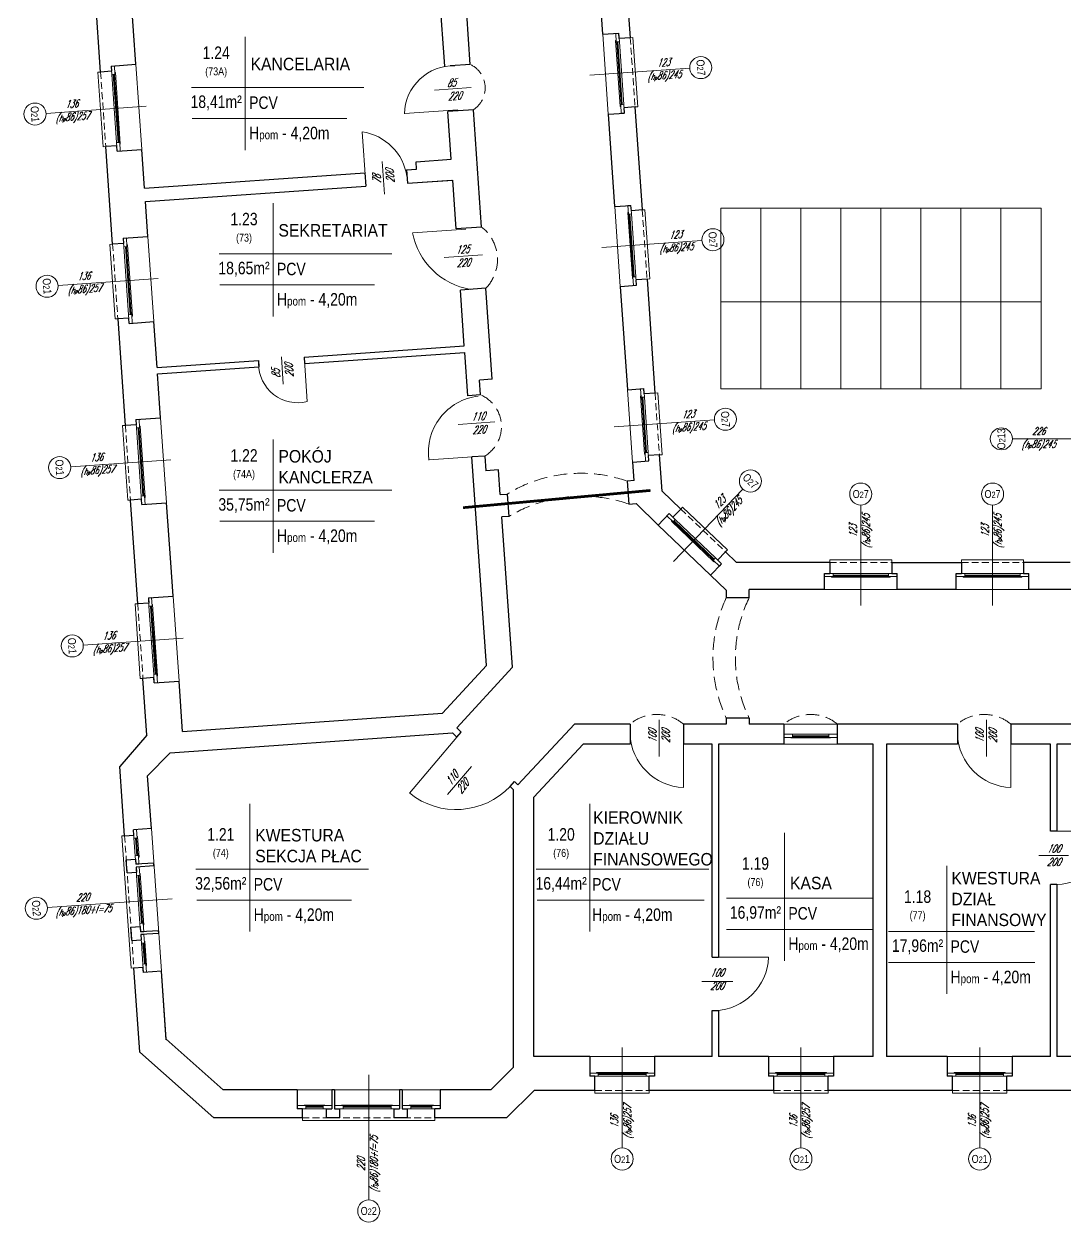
# Model space of a CAD drawing. Header units: millimetres. Extents: x -18485 to 40303, y -22087 to 35064.
# Drawn here: x 1771 to 3722, y 15037 to 17283 of the extents above; entities that cross this region are included whole.
import ezdxf

# ---------------------------------------------------------------- set-up
doc = ezdxf.new("R2010")
doc.units = ezdxf.units.MM
doc.linetypes.add('ACAD_ISO12W100', pattern=[21, 12, -3, 0, -3, 0, -3])
doc.linetypes.add('DASHED', pattern=[19.05, 12.7, -6.35])
for name, color, linetype, lineweight in [('01 parter - ściany', 2, 'Continuous', 25), ('03-01_okna', 5, 'Continuous', 15), ('03_drzwi', 1, 'Continuous', 0), ('04-1_widok', 251, 'Continuous', 5), ('04-2_nad', 251, 'DASHED', 5), ('05-03_opis', 10, 'Continuous', 5)]:
    doc.layers.add(name, color=color, linetype=linetype, lineweight=lineweight)
doc.styles.add('ariel', font='arial.ttf', dxfattribs={"width": 0.8})
doc.styles.add('ariel_wym', font='simplex.shx', dxfattribs={"width": 0.65, "oblique": 25})

msp = doc.modelspace()

# ---------------------------------------------------------------- linework, layer by layer
at = {"layer": '01 parter - ściany'}
for p, q in [((2907.5, 17256.8), (2894, 17449.8)), ((2559.3, 17203.3), (2545, 17407.8)), ((1914.5, 17192.3), (1901.7, 17375.4)), ((1980.6, 17207), (1969.2, 17370.1)), ((2855.8, 17263.2), (2851.4, 17327.5)), ((2607.2, 17206.6), (2600.6, 17301.4)), ((2855.8, 17263.2), (2885.8, 17265.2)), ((2886.5, 17255.3), (2885.8, 17265.2)), ((2907.4, 17256.7), (2886.5, 17255.3)), ((1934.3, 17203.7), (1980.6, 17207)), ((1934.3, 17203.7), (1935, 17193.8)), ((2607.9, 17206.7), (2569.3, 17204)), ((1935, 17193.8), (1914.5, 17192.3)), ((2613.2, 17121.8), (2565.3, 17118.5)), ((2571.5, 17028.9), (2565.3, 17118.5)), ((2628.5, 16901.9), (2613.2, 17121.8)), ((2866.3, 17113.6), (2896.3, 17115.6)), ((2866.3, 17113.6), (2896.3, 17115.6)), ((2878.4, 16940.4), (2866.3, 17113.6)), ((2916.5, 17127.1), (2895.6, 17125.6)), ((2896.3, 17115.7), (2895.6, 17125.6)), ((2930, 16934), (2916.5, 17127.1)), ((1944.8, 17054.1), (1924.3, 17052.7)), ((1937.1, 16869.6), (1924.3, 17052.7)), ((1945.4, 17044.1), (1944.8, 17054.1)), ((1945.4, 17044.1), (1991.8, 17047.4)), ((1996.9, 16974.6), (1991.8, 17047.4)), ((2505.7, 17024.3), (2571.5, 17028.9)), ((2506.7, 17010.3), (2505.7, 17024.3)), ((1996.9, 16974.6), (2409.9, 17003.5)), ((1996.9, 16974.6), (2409.9, 17003.5)), ((2409.9, 17003.5), (2411.7, 16978.6)), ((2487.7, 17009), (2506.7, 17010.3)), ((2487.7, 17009), (2489.5, 16984)), ((1998.6, 16949.7), (2411.7, 16978.6)), ((1998.6, 16949.7), (2411.7, 16978.6)), ((2489.5, 16984), (2572.7, 16989.8)), ((2508.4, 16985.4), (2574.3, 16990)), ((2580.6, 16898.6), (2574.3, 16990)), ((2003.2, 16884.3), (1998.6, 16949.7)), ((2878.4, 16940.4), (2908.4, 16942.5)), ((2909.1, 16932.6), (2908.4, 16942.5)), ((2930, 16934), (2909.1, 16932.6)), ((2628.5, 16901.9), (2580.6, 16898.6)), ((1957.6, 16871), (1937.1, 16869.6)), ((1956.9, 16881), (2003.2, 16884.3)), ((1956.9, 16881), (1957.6, 16871)), ((2939.1, 16804.4), (2918.1, 16802.9)), ((2918.8, 16793), (2918.2, 16802.9)), ((2954, 16590.7), (2939.1, 16804.4)), ((2636.6, 16787.2), (2588.7, 16783.9)), ((2596, 16679.1), (2588.7, 16783.9)), ((2648.5, 16616.9), (2636.6, 16787.2)), ((2888.9, 16790.8), (2918.8, 16792.9)), ((2888.9, 16790.8), (2918.8, 16792.9)), ((2902.5, 16597.1), (2888.9, 16790.8)), ((1967.3, 16731.4), (1946.9, 16730)), ((1960.9, 16529.9), (1947.6, 16730)), ((1968, 16721.4), (1967.3, 16731.4)), ((1968, 16721.4), (2014.4, 16724.7)), ((2020.4, 16638.9), (2014.4, 16724.7)), ((2296.1, 16658.1), (2596, 16679.1)), ((2296.9, 16646.2), (2596.8, 16667.1)), ((2602.5, 16585.8), (2596.8, 16667.1)), ((2020.4, 16638.9), (2210.3, 16652.1)), ((2021.2, 16626.9), (2211.1, 16640.2)), ((2210.3, 16652.1), (2211.1, 16640.2)), ((2296.1, 16658.1), (2296.9, 16646.2)), ((2027, 16544.6), (2021.2, 16626.9)), ((2648.5, 16616.9), (2624.5, 16615.2)), ((2626.5, 16587.4), (2624.5, 16615.2)), ((2902.5, 16597.1), (2932.5, 16599.2)), ((2933.1, 16589.3), (2932.5, 16599.2)), ((2626.5, 16587.4), (2602.5, 16585.8)), ((2954, 16590.7), (2933.1, 16589.3)), ((1981.3, 16531.4), (1960.9, 16529.9)), ((1980.6, 16541.4), (2027, 16544.6)), ((1980.6, 16541.4), (1981.3, 16531.4)), ((2634.4, 16472.7), (2610.5, 16471)), ((2637.9, 16080.4), (2610.5, 16471)), ((2634.4, 16472.7), (2636.3, 16445)), ((2911.9, 16461.5), (2941.9, 16463.6)), ((2911.9, 16461.5), (2941.9, 16463.6)), ((2914.4, 16426.7), (2912, 16461.1)), ((2962.1, 16475), (2941.2, 16473.5)), ((2941.9, 16463.6), (2941.2, 16473.5)), ((2966.9, 16407.2), (2962.1, 16475)), ((2660.3, 16446.6), (2636.3, 16445)), ((2663.6, 16400.6), (2660.3, 16446.6)), ((2914.4, 16426.7), (2901.4, 16425.8)), ((2901.4, 16425.8), (2904.4, 16382.8)), ((1991.1, 16391.7), (1970.6, 16390.3)), ((1991.8, 16381.7), (1991.1, 16391.7)), ((2663.6, 16400.6), (2676.6, 16401.5)), ((2676.6, 16401.5), (2679.5, 16359.6)), ((3001.8, 16373.5), (2966.9, 16407.2)), ((1984.2, 16195.8), (1970.6, 16390.3)), ((1991.8, 16381.7), (2038.1, 16385)), ((2045.9, 16273.2), (2038.1, 16385)), ((2904.4, 16382.8), (2918.4, 16383.8)), ((2959.5, 16343.5), (2918.4, 16383.8)), ((3001.8, 16373.5), (2987, 16358)), ((2679.5, 16359.6), (2666.5, 16358.7)), ((2686.2, 16076.9), (2666.5, 16358.7)), ((2959.5, 16343.5), (2979.9, 16364.8)), ((2987.1, 16357.9), (2979.9, 16364.8)), ((3085.6, 16293.3), (3070.8, 16277.8)), ((3106.4, 16273.5), (3085.6, 16293.3)), ((2050.3, 16210.4), (2045.9, 16273.2)), ((3057.7, 16249.4), (3078.1, 16270.7)), ((3078.1, 16270.8), (3070.9, 16277.7)), ((3281, 16273.4), (3106.4, 16273.5)), ((3281, 16273.4), (3281, 16252.8)), ((3397, 16273.5), (3397, 16252.9)), ((3397, 16273.5), (3528, 16273.4)), ((3528, 16273.4), (3528, 16252.8)), ((3731.7, 16273.5), (3644, 16273.5)), ((3644, 16273.5), (3644, 16252.9)), ((3087.1, 16221.4), (3057.7, 16249.4)), ((3271, 16252.8), (3281, 16252.8)), ((3271, 16222.4), (3271, 16252.8)), ((3397, 16252.9), (3407, 16252.9)), ((3407, 16222.5), (3407, 16252.9)), ((3518, 16222.4), (3518, 16252.8)), ((3518, 16252.8), (3528, 16252.8)), ((3644, 16252.9), (3654, 16252.9)), ((3654, 16222.5), (3654, 16252.9)), ((3087.1, 16221.4), (3087.1, 16207.4)), ((3130.1, 16207.4), (3130.1, 16222.5)), ((3271, 16222.4), (3130.1, 16222.5)), ((3518, 16222.4), (3407, 16222.5)), ((3782.7, 16222.5), (3654, 16222.5)), ((2004.7, 16197.2), (1984.2, 16195.8)), ((2004, 16207.2), (2050.3, 16210.4)), ((2004, 16207.2), (2004.7, 16197.2)), ((3087.1, 16207.4), (3130.1, 16207.4)), ((2555.5, 15990.6), (2637.9, 16080.4)), ((2581.8, 15963.1), (2686.2, 16076.9)), ((2014.4, 16057.5), (1994, 16056.1)), ((2001.4, 15949.9), (1994, 16056.1)), ((2015.1, 16047.6), (2014.4, 16057.5)), ((2015.1, 16047.6), (2061.5, 16050.8)), ((2068.1, 15956.5), (2061.5, 16050.8)), ((2068.1, 15956.5), (2555.5, 15990.6)), ((2696.2, 15856.6), (2802.3, 15970.5)), ((2906.7, 15970.5), (2802.3, 15970.5)), ((2906.7, 15970.5), (2906.7, 15932.5)), ((3087.1, 15970.5), (3006.7, 15970.5)), ((3006.7, 15970.5), (3006.7, 15932.5)), ((3130.1, 15981.4), (3087.1, 15981.4)), ((3087.1, 15981.4), (3087.1, 15970.5)), ((3130.1, 15981.4), (3130.1, 15970.5)), ((3195.1, 15970.5), (3130.1, 15970.5)), ((3195.1, 15970.5), (3195.1, 15932.5)), ((3520.1, 15970.5), (3295.1, 15970.5)), ((3295.1, 15970.5), (3295.1, 15932.5)), ((3520.1, 15970.5), (3520.1, 15932.5)), ((3933.5, 15970.5), (3620.1, 15970.5)), ((3620.1, 15970.5), (3620.1, 15932.5)), ((2001.4, 15949.9), (1950.4, 15891.2)), ((2044.9, 15916.8), (2573.7, 15954.3)), ((2573.7, 15954.3), (2582.4, 15946.1)), ((2581.8, 15963.1), (2590.5, 15955)), ((2582.4, 15946.1), (2590.5, 15955)), ((2726.3, 15833.2), (2818.8, 15932.5)), ((2906.7, 15932.5), (2818.8, 15932.5)), ((3060.3, 15932.5), (3006.7, 15932.5)), ((3060.3, 15533.4), (3060.3, 15932.5)), ((3195.1, 15932.5), (3072.3, 15932.5)), ((3072.3, 15932.5), (3072.3, 15533.4)), ((3362.3, 15932.5), (3295.1, 15932.5)), ((3362.3, 15347.5), (3362.3, 15932.5)), ((3520.1, 15932.5), (3387.3, 15932.5)), ((3387.3, 15932.5), (3387.3, 15347.5)), ((3694.3, 15932.5), (3620.1, 15932.5)), ((3694.3, 15769.5), (3694.3, 15932.5)), ((3933.5, 15932.5), (3706.3, 15932.5)), ((3706.3, 15932.5), (3706.3, 15769.5)), ((2002.7, 15873.6), (2044.9, 15916.8)), ((1959.5, 15761.2), (1950.4, 15891.2)), ((2009.7, 15774.7), (2002.7, 15873.6)), ((2681.8, 15853.6), (2689.9, 15862.5)), ((2681.8, 15853.6), (2688.3, 15847.5)), ((2689.9, 15862.5), (2696.2, 15856.6)), ((2688.3, 15327.5), (2688.3, 15847.5)), ((2726.3, 15347.5), (2726.3, 15833.2)), ((1959.5, 15761.2), (1976.7, 15762.4)), ((2009.7, 15774.7), (1976, 15772.4)), ((1976.7, 15762.4), (1976, 15772.4)), ((3706.3, 15769.5), (3694.3, 15769.5)), ((1962.6, 15716.3), (1979.8, 15717.5)), ((1979.8, 15717.5), (1980.5, 15707.6)), ((1964.4, 15691.4), (1962.6, 15716.3)), ((2014.2, 15709.9), (1980.5, 15707.6)), ((2014.5, 15704.9), (1980.9, 15702.5)), ((1980.9, 15702.5), (1981.6, 15692.6)), ((2014.5, 15704.9), (2014.2, 15709.9)), ((1964.4, 15691.4), (1981.6, 15692.6)), ((3694.3, 15347.5), (3694.3, 15669.5)), ((3706.3, 15669.5), (3694.3, 15669.5)), ((3706.3, 15669.5), (3706.3, 15347.5)), ((1971.5, 15589.6), (1988.7, 15590.8)), ((1973.2, 15564.7), (1971.5, 15589.6)), ((1988.7, 15590.8), (1989.4, 15580.9)), ((2023, 15583.2), (1989.4, 15580.9)), ((2023.4, 15578.2), (2023, 15583.2)), ((1973.2, 15564.7), (1990.4, 15565.9)), ((2023.4, 15578.2), (1989.7, 15575.8)), ((1989.7, 15575.8), (1990.4, 15565.9)), ((3060.3, 15533.4), (3072.3, 15533.4)), ((1976.8, 15513.6), (1994, 15514.8)), ((1987.8, 15355.5), (1976.8, 15513.6)), ((1987.8, 15355.5), (1976.8, 15513.6)), ((1994.7, 15504.8), (1994, 15514.8)), ((2028.4, 15507.1), (1994.7, 15504.8)), ((2037.3, 15379.9), (2028.4, 15507.1)), ((2037.4, 15378.5), (2028.4, 15507.1)), ((3060.3, 15347.5), (3060.3, 15433.4)), ((3060.3, 15433.4), (3072.3, 15433.4)), ((3072.3, 15433.8), (3072.3, 15347.5)), ((2037.3, 15379.9), (2144.3, 15284.7)), ((1987.8, 15355.5), (2126.7, 15232.2)), ((2831.1, 15347.5), (2726.3, 15347.5)), ((2831.1, 15347.5), (2831.1, 15310.5)), ((3060.3, 15347.5), (2952.8, 15347.5)), ((2952.8, 15347.5), (2952.8, 15310.6)), ((3166.1, 15347.5), (3072.3, 15347.5)), ((3166.1, 15347.5), (3166.1, 15310.5)), ((3362.3, 15347.5), (3287.8, 15347.5)), ((3287.8, 15347.5), (3287.8, 15310.6)), ((3501.1, 15347.5), (3387.3, 15347.5)), ((3501.1, 15347.5), (3501.1, 15310.5)), ((3694.3, 15347.5), (3622.8, 15347.5)), ((3622.8, 15347.5), (3622.8, 15310.6)), ((3836.1, 15347.5), (3706.3, 15347.5)), ((2688.3, 15327.5), (2645.6, 15284.7)), ((2841, 15310.5), (2831.1, 15310.5)), ((2841, 15283.5), (2841, 15310.5)), ((2942.8, 15283.5), (2942.8, 15310.5)), ((2952.7, 15310.5), (2942.8, 15310.5)), ((3176, 15310.5), (3166.1, 15310.5)), ((3176, 15283.5), (3176, 15310.5)), ((3277.8, 15283.5), (3277.8, 15310.5)), ((3287.7, 15310.5), (3277.8, 15310.5)), ((3511, 15310.5), (3501.1, 15310.5)), ((3511, 15283.5), (3511, 15310.5)), ((3612.8, 15283.5), (3612.8, 15310.5)), ((3622.7, 15310.5), (3612.8, 15310.5)), ((2282.9, 15284.7), (2144.3, 15284.7)), ((2282.9, 15284.8), (2282.9, 15249.4)), ((2352.9, 15284.8), (2347.8, 15284.8)), ((2347.8, 15284.8), (2347.8, 15249.5)), ((2352.9, 15284.8), (2352.9, 15249.4)), ((2479.9, 15284.8), (2474.8, 15284.8)), ((2474.8, 15284.8), (2474.8, 15249.5)), ((2479.9, 15284.8), (2479.9, 15249.5)), ((2645.6, 15284.7), (2551.1, 15284.7)), ((2551.1, 15284.7), (2551.1, 15255.8)), ((2551.1, 15284.7), (2551.1, 15249.5)), ((2726.7, 15283.5), (2675.4, 15232.2)), ((2841, 15283.5), (2726.7, 15283.5)), ((3176, 15283.5), (2942.8, 15283.5)), ((3511, 15283.5), (3277.8, 15283.5)), ((3846, 15283.5), (3612.8, 15283.5)), ((2292.8, 15249.4), (2282.9, 15249.4)), ((2292.8, 15232.2), (2292.8, 15249.4)), ((2337.9, 15249.5), (2347.8, 15249.5)), ((2337.9, 15232.2), (2337.9, 15249.4)), ((2352.9, 15249.4), (2362.9, 15249.4)), ((2362.9, 15232.2), (2362.9, 15249.5)), ((2464.9, 15232.2), (2464.9, 15249.5)), ((2464.9, 15249.5), (2474.8, 15249.5)), ((2479.9, 15249.4), (2489.9, 15249.4)), ((2489.9, 15232.2), (2489.9, 15249.5)), ((2541.1, 15232.2), (2541.1, 15249.4)), ((2551.1, 15249.4), (2541.1, 15249.4)), ((2292.8, 15232.2), (2126.7, 15232.2)), ((2362.9, 15232.2), (2337.9, 15232.2)), ((2489.9, 15232.2), (2464.9, 15232.2)), ((2675.4, 15232.2), (2541.1, 15232.2))]:
    msp.add_line(p, q, dxfattribs=at)
at = {"layer": '03-01_okna', "linetype": 'Continuous', "lineweight": 0}
for p, q in [((2880, 17247.8), (2884, 17248.1)), ((2882, 17247.9), (2890.1, 17132.3)), ((2882.5, 17248), (2890.6, 17132.3)), ((2883.9, 17249.1), (2892.2, 17131.4)), ((2895.2, 17131.6), (2886.9, 17249.3)), ((2907, 17256.8), (2911.9, 17257.1)), ((2911.9, 17257.1), (2921, 17127.4)), ((1914.5, 17192.4), (1909.5, 17192)), ((1909.5, 17192), (1919.3, 17052.3)), ((1944.4, 17060.1), (1935.4, 17187.8)), ((1938.4, 17188), (1947.3, 17060.3)), ((1942.5, 17187.3), (1938.5, 17187)), ((1940, 17187.1), (1948.8, 17061.4)), ((1940.5, 17187.1), (1949.3, 17061.4)), ((2888.1, 17132.1), (2892.1, 17132.4)), ((1951.3, 17061.6), (1947.3, 17061.3)), ((2929.5, 16934), (2934.5, 16934.4)), ((2934.5, 16934.4), (2943.6, 16804.7)), ((2902.6, 16925.1), (2906.6, 16925.4)), ((2904.6, 16925.2), (2912.7, 16809.6)), ((2905.1, 16925.3), (2913.2, 16809.6)), ((2906.5, 16926.4), (2914.7, 16808.7)), ((2917.7, 16808.9), (2909.5, 16926.6)), ((1937.1, 16869.7), (1932.1, 16869.3)), ((1932.1, 16869.3), (1941.9, 16729.6)), ((1966.9, 16737.4), (1958, 16865.1)), ((1961, 16865.3), (1969.9, 16737.6)), ((1965, 16864.6), (1961, 16864.3)), ((1962.5, 16864.4), (1971.3, 16738.7)), ((1963, 16864.4), (1971.8, 16738.7)), ((2910.7, 16809.4), (2914.7, 16809.7)), ((1973.8, 16738.9), (1969.8, 16738.6)), ((2926.7, 16581.8), (2930.6, 16582.1)), ((2928.6, 16581.9), (2935.7, 16480.2)), ((2929.1, 16582), (2936.2, 16480.2)), ((2930.6, 16583.1), (2937.8, 16479.3)), ((2940.8, 16479.5), (2933.6, 16583.3)), ((2953.6, 16590.7), (2958.6, 16591.1)), ((2958.6, 16591.1), (2966.6, 16475.3)), ((1960.9, 16530), (1955.9, 16529.7)), ((1955.9, 16529.7), (1965.6, 16389.9)), ((1984.7, 16525.6), (1993.7, 16397.9)), ((1990.7, 16397.7), (1981.7, 16525.4)), ((1988.8, 16524.9), (1984.8, 16524.6)), ((1986.3, 16524.7), (1995.1, 16399)), ((1986.8, 16524.7), (1995.6, 16399.1)), ((2933.7, 16480.1), (2937.7, 16480.3)), ((1997.6, 16399.2), (1993.6, 16398.9)), ((3001.8, 16373.5), (3005.2, 16377.1)), ((3005.2, 16377.1), (3089.2, 16296.8)), ((2987.3, 16348), (2990.1, 16350.9)), ((2988.7, 16349.4), (3062.4, 16278.9)), ((2989.1, 16349.8), (3062.7, 16279.3)), ((2989.4, 16351.6), (3064.5, 16279.6)), ((3066.6, 16281.8), (2991.4, 16353.7)), ((3061, 16277.4), (3063.8, 16280.3)), ((3281, 16278.4), (3397, 16278.4)), ((3281, 16273.4), (3281, 16278.4)), ((3397, 16273.4), (3397, 16278.4)), ((3528, 16278.4), (3644, 16278.4)), ((3528, 16273.4), (3528, 16278.4)), ((3644, 16273.4), (3644, 16278.4)), ((3391, 16252.9), (3287, 16252.8)), ((3287, 16249.8), (3391, 16249.9)), ((3288, 16245.8), (3288, 16249.8)), ((3288, 16248.3), (3390, 16248.4)), ((3288, 16247.8), (3390, 16247.9)), ((3390, 16245.9), (3390, 16249.9)), ((3638, 16252.9), (3534, 16252.8)), ((3534, 16249.8), (3638, 16249.9)), ((3535, 16245.8), (3535, 16249.8)), ((3535, 16248.3), (3637, 16248.4)), ((3535, 16247.8), (3637, 16247.9)), ((3637, 16245.9), (3637, 16249.9)), ((1984.2, 16195.8), (1979.2, 16195.5)), ((1979.2, 16195.5), (1989, 16055.8)), ((2014, 16063.5), (2005.1, 16191.2)), ((2008.1, 16191.4), (2017, 16063.7)), ((2012.2, 16190.7), (2008.2, 16190.4)), ((2009.7, 16190.5), (2018.5, 16064.8)), ((2010.2, 16190.6), (2019, 16064.9)), ((2021, 16065), (2017, 16064.7)), ((3279.1, 15951.5), (3211.1, 15951.5)), ((3211.1, 15948.5), (3279.1, 15948.5)), ((3212.1, 15944.5), (3212.1, 15948.5)), ((3212.1, 15947), (3278.1, 15947)), ((3212.1, 15946.5), (3278.1, 15946.5)), ((3278.1, 15944.5), (3278.1, 15948.5)), ((1959.5, 15761.2), (1954.5, 15760.9)), ((1954.5, 15760.9), (1971.8, 15513.2)), ((1979.4, 15723.5), (1977.1, 15756.4)), ((1980.1, 15756.6), (1982.4, 15723.7)), ((1984.1, 15755.9), (1980.1, 15755.6)), ((1981.6, 15755.7), (1983.8, 15724.8)), ((1982.1, 15755.8), (1984.3, 15724.9)), ((1986.3, 15725), (1982.3, 15724.7)), ((1988.3, 15596.8), (1982, 15686.6)), ((1985, 15686.8), (1991.3, 15597)), ((1989, 15686.1), (1985, 15685.8)), ((1986.5, 15685.9), (1992.7, 15598.1)), ((1987, 15685.9), (1993.2, 15598.2)), ((1995.2, 15598.3), (1991.2, 15598)), ((1993.6, 15520.7), (1990.9, 15559.9)), ((1993.8, 15560.1), (1996.6, 15521)), ((1997.9, 15559.4), (1993.9, 15559.1)), ((1995.4, 15559.2), (1998, 15522.1)), ((1995.9, 15559.2), (1998.5, 15522.1)), ((2000.5, 15522.2), (1996.5, 15521.9)), ((1976.8, 15513.6), (1971.8, 15513.2)), ((2847.1, 15313.5), (2936.7, 15313.5)), ((2848.1, 15317.5), (2848.1, 15313.5)), ((2848.1, 15315.5), (2935.7, 15315.5)), ((2848.1, 15315), (2935.7, 15315)), ((2935.7, 15317.5), (2935.7, 15313.5)), ((3182.1, 15313.5), (3271.7, 15313.5)), ((3183.1, 15317.5), (3183.1, 15313.5)), ((3183.1, 15315.5), (3270.7, 15315.5)), ((3183.1, 15315), (3270.7, 15315)), ((3270.7, 15317.5), (3270.7, 15313.5)), ((3517.1, 15313.5), (3606.7, 15313.5)), ((3518.1, 15317.5), (3518.1, 15313.5)), ((3518.1, 15315.5), (3605.7, 15315.5)), ((3518.1, 15315), (3605.7, 15315)), ((3605.7, 15317.5), (3605.7, 15313.5)), ((2936.7, 15310.5), (2847.1, 15310.5)), ((3271.7, 15310.5), (3182.1, 15310.5)), ((3606.7, 15310.5), (3517.1, 15310.5)), ((2841, 15283.5), (2841, 15278.5)), ((2841, 15278.5), (2942.8, 15278.5)), ((2942.8, 15283.5), (2942.8, 15278.5)), ((3176, 15283.5), (3176, 15278.5)), ((3176, 15278.5), (3277.8, 15278.5)), ((3277.8, 15283.5), (3277.8, 15278.5)), ((3511, 15283.5), (3511, 15278.5)), ((3511, 15278.5), (3612.8, 15278.5)), ((3612.8, 15283.5), (3612.8, 15278.5)), ((2298.9, 15252.4), (2331.8, 15252.4)), ((2331.8, 15249.4), (2298.9, 15249.4)), ((2299.9, 15256.4), (2299.9, 15252.4)), ((2299.9, 15254.4), (2330.8, 15254.4)), ((2299.9, 15253.9), (2330.8, 15253.9)), ((2330.8, 15256.4), (2330.8, 15252.4)), ((2368.9, 15252.4), (2458.8, 15252.4)), ((2458.8, 15249.4), (2368.9, 15249.4)), ((2369.9, 15256.4), (2369.9, 15252.4)), ((2369.9, 15254.4), (2457.8, 15254.4)), ((2369.9, 15253.9), (2457.8, 15253.9)), ((2457.8, 15256.4), (2457.8, 15252.4)), ((2495.9, 15252.4), (2535.1, 15252.4)), ((2535.1, 15249.4), (2495.9, 15249.4)), ((2496.9, 15256.4), (2496.9, 15252.4)), ((2496.9, 15254.4), (2534.1, 15254.4)), ((2496.9, 15253.9), (2534.1, 15253.9)), ((2534.1, 15256.4), (2534.1, 15252.4)), ((2292.8, 15232.2), (2292.8, 15227.2)), ((2292.8, 15227.2), (2541.1, 15227.2)), ((2541.1, 15232.2), (2541.1, 15227.2))]:
    msp.add_line(p, q, dxfattribs=at)
at = {"layer": '03-01_okna', "linetype": 'DASHED'}
for p, q in [((2907, 17256.8), (2916.1, 17127.1)), ((1914.5, 17192.4), (1924.3, 17052.7)), ((2921, 17127.4), (2916.1, 17127.1)), ((1919.3, 17052.3), (1924.3, 17052.7)), ((2929.5, 16934), (2938.6, 16804.4)), ((1937.1, 16869.7), (1946.9, 16730)), ((2943.6, 16804.7), (2938.6, 16804.4)), ((1941.9, 16729.6), (1946.9, 16730)), ((2953.6, 16590.7), (2961.7, 16475)), ((1960.9, 16530), (1970.6, 16390.3)), ((2966.6, 16475.3), (2961.7, 16475)), ((1965.6, 16389.9), (1970.6, 16390.3)), ((3001.8, 16373.5), (3085.8, 16293.2)), ((3089.2, 16296.8), (3085.8, 16293.2)), ((3281, 16273.4), (3397, 16273.4)), ((3528, 16273.4), (3644, 16273.4)), ((1984.2, 16195.8), (1994, 16056.1)), ((1989, 16055.8), (1994, 16056.1)), ((1959.5, 15761.2), (1976.8, 15513.6)), ((2841, 15283.5), (2942.8, 15283.5)), ((3176, 15283.5), (3277.8, 15283.5)), ((3511, 15283.5), (3612.8, 15283.5)), ((2292.8, 15232.2), (2541.1, 15232.2))]:
    msp.add_line(p, q, dxfattribs=at)
at = {"layer": '03-01_okna', "linetype": 'Continuous', "lineweight": 0}
for points in [[(2880.7, 17251.9), (2879.7, 17251.8), (2888.4, 17128.1), (2889.4, 17128.2)], [(1941.2, 17191.2), (1942.2, 17191.3), (1951.5, 17057.6), (1950.6, 17057.5)], [(2903.3, 16929.1), (2902.3, 16929.1), (2911, 16805.4), (2912, 16805.5)], [(1963.8, 16868.5), (1964.8, 16868.5), (1974.1, 16734.9), (1973.1, 16734.8)], [(2927.4, 16585.8), (2926.4, 16585.8), (2934, 16476.1), (2935, 16476.1)], [(1987.5, 16528.8), (1988.5, 16528.9), (1997.9, 16395.2), (1996.9, 16395.1)], [(2985.1, 16351.5), (2984.4, 16350.7), (3063.9, 16274.7), (3064.6, 16275.4)], [(3284, 16246.8), (3284, 16245.8), (3394, 16245.9), (3394, 16246.9)], [(3531, 16246.8), (3531, 16245.8), (3641, 16245.9), (3641, 16246.9)], [(2010.9, 16194.6), (2011.9, 16194.7), (2021.2, 16061), (2020.2, 16061)], [(3208.1, 15945.5), (3208.1, 15944.5), (3282.1, 15944.5), (3282.1, 15945.5)], [(1982.9, 15759.8), (1983.9, 15759.9), (1986.6, 15721), (1985.6, 15720.9)], [(1987.8, 15690), (1988.8, 15690.1), (1995.5, 15594.3), (1994.5, 15594.3)], [(1996.6, 15563.3), (1997.6, 15563.3), (2000.8, 15518.2), (1999.8, 15518.2)], [(2844.1, 15316.5), (2844.1, 15317.5), (2939.7, 15317.5), (2939.7, 15316.5)], [(3179.1, 15316.5), (3179.1, 15317.5), (3274.7, 15317.5), (3274.7, 15316.5)], [(3514.1, 15316.5), (3514.1, 15317.5), (3609.7, 15317.5), (3609.7, 15316.5)], [(2295.9, 15255.4), (2295.9, 15256.4), (2334.8, 15256.4), (2334.8, 15255.4)], [(2365.9, 15255.4), (2365.9, 15256.4), (2461.8, 15256.4), (2461.8, 15255.4)], [(2492.9, 15255.4), (2492.9, 15256.4), (2538.1, 15256.4), (2538.1, 15255.4)]]:
    msp.add_lwpolyline(points, dxfattribs=at)
for points in [[(2880.9, 17248.9), (2879.8, 17264.8), (2885.8, 17265.2), (2886.9, 17249.3)], [(1941.4, 17188.2), (1940.3, 17204.2), (1934.3, 17203.7), (1935.4, 17187.8)], [(2890.3, 17115.3), (2889.2, 17131.2), (2895.2, 17131.6), (2896.3, 17115.7)], [(1951.5, 17044.6), (1950.3, 17060.5), (1944.4, 17060.1), (1945.5, 17044.1)], [(2903.5, 16926.2), (2902.4, 16942.1), (2908.4, 16942.5), (2909.5, 16926.6)], [(1964, 16865.5), (1962.8, 16881.4), (1956.9, 16881), (1958, 16865.1)], [(2912.9, 16792.5), (2911.7, 16808.5), (2917.7, 16808.9), (2918.8, 16793)], [(1974, 16721.8), (1972.9, 16737.8), (1966.9, 16737.4), (1968, 16721.4)], [(2927.6, 16582.8), (2926.5, 16598.8), (2932.5, 16599.2), (2933.6, 16583.3)], [(1987.7, 16525.8), (1986.6, 16541.8), (1980.6, 16541.4), (1981.7, 16525.4)], [(2935.9, 16463.2), (2934.8, 16479.1), (2940.8, 16479.5), (2941.9, 16463.6)], [(1997.8, 16382.2), (1996.7, 16398.1), (1990.7, 16397.7), (1991.8, 16381.7)], [(2987.3, 16349.4), (2975.7, 16360.4), (2979.9, 16364.8), (2991.4, 16353.7)], [(3074, 16266.4), (3062.4, 16277.5), (3066.6, 16281.8), (3078.1, 16270.7)], [(3287, 16246.8), (3271, 16246.8), (3271, 16252.8), (3287, 16252.8)], [(3407, 16246.9), (3391, 16246.9), (3391, 16252.9), (3407, 16252.9)], [(3534, 16246.8), (3518, 16246.8), (3518, 16252.8), (3534, 16252.8)], [(3654, 16246.9), (3638, 16246.9), (3638, 16252.9), (3654, 16252.9)], [(2011.1, 16191.6), (2010, 16207.6), (2004, 16207.2), (2005.1, 16191.2)], [(2021.2, 16048), (2020, 16063.9), (2014, 16063.5), (2015.2, 16047.6)], [(3211.1, 15945.5), (3195.1, 15945.5), (3195.1, 15951.5), (3211.1, 15951.5)], [(3295.1, 15945.5), (3279.1, 15945.5), (3279.1, 15951.5), (3295.1, 15951.5)], [(1983.1, 15756.8), (1981.9, 15772.8), (1976, 15772.4), (1977.1, 15756.4)], [(1986.5, 15708), (1985.4, 15723.9), (1979.4, 15723.5), (1980.5, 15707.6)], [(1988, 15687), (1986.8, 15703), (1980.9, 15702.5), (1982, 15686.6)], [(1995.4, 15581.3), (1994.2, 15597.2), (1988.3, 15596.8), (1989.4, 15580.9)], [(1996.8, 15560.3), (1995.7, 15576.2), (1989.7, 15575.8), (1990.9, 15559.9)], [(2000.7, 15505.2), (1999.6, 15521.2), (1993.6, 15520.7), (1994.7, 15504.8)], [(2847.1, 15316.5), (2831.1, 15316.5), (2831.1, 15310.5), (2847.1, 15310.5)], [(2952.7, 15316.5), (2936.7, 15316.5), (2936.7, 15310.5), (2952.7, 15310.5)], [(3182.1, 15316.5), (3166.1, 15316.5), (3166.1, 15310.5), (3182.1, 15310.5)], [(3287.7, 15316.5), (3271.7, 15316.5), (3271.7, 15310.5), (3287.7, 15310.5)], [(3517.1, 15316.5), (3501.1, 15316.5), (3501.1, 15310.5), (3517.1, 15310.5)], [(3622.7, 15316.5), (3606.7, 15316.5), (3606.7, 15310.5), (3622.7, 15310.5)], [(2298.9, 15255.4), (2282.9, 15255.4), (2282.9, 15249.4), (2298.9, 15249.4)], [(2347.8, 15255.4), (2331.8, 15255.4), (2331.8, 15249.4), (2347.8, 15249.4)], [(2368.9, 15255.4), (2352.9, 15255.4), (2352.9, 15249.4), (2368.9, 15249.4)], [(2474.8, 15255.4), (2458.8, 15255.4), (2458.8, 15249.4), (2474.8, 15249.4)], [(2495.9, 15255.4), (2479.9, 15255.4), (2479.9, 15249.4), (2495.9, 15249.4)], [(2551.1, 15255.4), (2535.1, 15255.4), (2535.1, 15249.4), (2551.1, 15249.4)]]:
    msp.add_lwpolyline(points, close=True, dxfattribs=at)
at = {"layer": '03_drzwi'}
for p, q in [((2540.1, 17158.6), (2608.8, 17163.4)), ((2484.1, 17114.6), (2583.8, 17121.4)), ((2404.6, 17080.3), (2411.3, 16982.8)), ((2442.3, 17024.8), (2446.6, 16963.8)), ((2499.4, 16891), (2599.1, 16897.8)), ((2558.1, 16844.8), (2630.5, 16849.8)), ((2253.3, 16658.4), (2256.8, 16607.5)), ((2301.9, 16574.8), (2296.5, 16652.2)), ((2584.8, 16532.1), (2653.5, 16536.8)), ((2529.7, 16465.6), (2629.5, 16472.4)), ((2961.1, 15909.6), (2961.1, 15978.5)), ((3574.5, 15909.6), (3574.5, 15978.5)), ((2493.7, 15840.8), (2582.4, 15946.1)), ((3006.7, 15851.5), (3006.7, 15951.5)), ((3620, 15851.5), (3620.1, 15951.5)), ((2609.3, 15891), (2564.4, 15838.7)), ((3806.3, 15769.4), (3706.3, 15769.5)), ((3728.4, 15723.9), (3672.6, 15723.9)), ((3166.3, 15533.3), (3066.3, 15533.4)), ((3099.4, 15487.8), (3041.2, 15487.8))]:
    msp.add_line(p, q, dxfattribs=at)
for centre, radius, start, end in [((2575.9, 17112.4), 91.9, 88.3036, 178.8276), ((2390.2, 16981.9), 99.5, 8.4588, 81.6765), ((2629.3, 16915.6), 132.3, 190.734, 260.5597), ((2284, 16645.8), 73.3, 179.7135, 284.1501), ((2634.6, 16479.9), 105.9, 96.7282, 187.9781), ((3011, 15955.7), 104.3, 182.3214, 267.6411), ((3624.3, 15955.7), 104.3, 182.3214, 267.6411), ((2580.8, 15949.3), 139.1, 231.2458, 316.553), ((3702.1, 15773.7), 104.3, 272.3214, 357.6411), ((3062.1, 15537.6), 104.3, 272.3214, 357.6411)]:
    msp.add_arc(centre, radius, start, end, dxfattribs=at)
at = {"layer": '04-1_widok'}
for p, q in [((2865.9, 17113.5), (2855.4, 17263.1)), ((1991.8, 17047.4), (1980.6, 17207)), ((2888.4, 16790.8), (2877.9, 16940.4)), ((3076.8, 16598.6), (3076.8, 16937)), ((3076.8, 16937), (3676.8, 16937)), ((3151.8, 16598.6), (3151.8, 16937)), ((3226.8, 16937), (3226.8, 16598.6)), ((3301.8, 16598.6), (3301.8, 16937)), ((3376.8, 16937), (3376.8, 16598.6)), ((3451.8, 16598.6), (3451.8, 16937)), ((3526.8, 16937), (3526.8, 16598.6)), ((3601.8, 16598.6), (3601.8, 16937)), ((3676.8, 16937), (3676.8, 16598.6)), ((2014.4, 16724.7), (2003.2, 16884.3)), ((3076.8, 16761.6), (3676.8, 16761.6)), ((2911.5, 16461.5), (2902, 16597.1)), ((3676.8, 16598.6), (3076.8, 16598.6)), ((2038.1, 16385), (2027, 16544.6)), ((3057.7, 16249.4), (2959.5, 16343.4)), ((3407, 16222.4), (3271, 16222.4)), ((3654, 16222.4), (3518, 16222.4)), ((2061.5, 16050.8), (2050.3, 16210.4)), ((3195.1, 15970.5), (3295.1, 15970.5)), ((3295.1, 15932.5), (3195.1, 15932.5)), ((2028.4, 15507.1), (2009.7, 15774.7)), ((2952.8, 15347.5), (2831.1, 15347.5)), ((3287.8, 15347.5), (3166.1, 15347.5)), ((3622.8, 15347.5), (3501.1, 15347.5)), ((2551.1, 15284.7), (2282.9, 15284.7))]:
    msp.add_line(p, q, dxfattribs=at)
at = {"layer": '04-2_nad', "ltscale": 2}
for centre, radius, start, end in [((2586.6, 17162.6), 48.6, 303.0689, 64.9311), ((2581, 16841), 77.3, 315.9183, 52.0817), ((2601.2, 16528.1), 64.5, 300.9453, 66.9731), ((2814.5, 16177.5), 263, 70.7103, 121.6364), ((2817.1, 16128.8), 268.7, 71.0318, 120.8085), ((3330, 16094.4), 267.9, 155.0503, 204.9497), ((3361.9, 16094.4), 257.9, 154.0151, 205.9849), ((2956.7, 15910.3), 78.2, 50.2815, 129.7185), ((3245.1, 15910.3), 78.2, 50.2815, 129.7185), ((3570.1, 15910.3), 78.2, 50.2815, 129.7185)]:
    msp.add_arc(centre, radius, start, end, dxfattribs=at)
at = {"layer": '05-03_opis'}
for p, q in [((2185.6, 17258.3), (2185.6, 17046.2)), ((2084.6, 17163.5), (2407.9, 17163.5)), ((2086, 17105.2), (2375.7, 17105.2)), ((2237.8, 16946.6), (2237.8, 16734.5)), ((2136.8, 16851.8), (2460.1, 16851.8)), ((2138.2, 16793.4), (2428, 16793.4)), ((2237.8, 16503.6), (2237.8, 16291.5)), ((2136.8, 16408.8), (2460.1, 16408.8)), ((2138.2, 16350.4), (2428, 16350.4)), ((2194.2, 15821.2), (2194.2, 15581.4)), ((2831.2, 15821.2), (2831.2, 15581.4)), ((3196.1, 15766.7), (3196.1, 15526.8)), ((2093.2, 15698.7), (2416.6, 15698.7)), ((2731, 15698.7), (3054.4, 15698.7)), ((3500, 15704.5), (3500, 15464.7)), ((2094.7, 15640.3), (2384.4, 15640.3)), ((2732.5, 15640.3), (3045.8, 15640.3)), ((3087.2, 15644.1), (3360.9, 15644.1)), ((3087.2, 15585.7), (3361.7, 15585.7)), ((3391.1, 15582), (3664.8, 15582)), ((3391.1, 15523.6), (3665.5, 15523.6))]:
    msp.add_line(p, q, dxfattribs=at)
at = {"layer": '05-03_opis', "lineweight": 0}
for p, q in [((2831.1, 17186.3), (3018.7, 17199.4)), ((1999.8, 17128.2), (1812.3, 17115)), ((2853.7, 16863.6), (3041.2, 16876.7)), ((2022.4, 16805.4), (1834.8, 16792.3)), ((2877.2, 16527.2), (3064.8, 16540.4)), ((3811.2, 16505), (3623.2, 16505)), ((2046.1, 16465.8), (1858.6, 16452.7)), ((2988, 16275.1), (3118, 16410.9)), ((3339, 16192.8), (3339, 16380.8)), ((3586, 16192.8), (3586, 16380.8)), ((2069.5, 16131.6), (1882, 16118.5)), ((2048.5, 15643), (1814.9, 15626.7)), ((2891.9, 15364.1), (2891.9, 15176.1)), ((3226.9, 15364.1), (3226.9, 15176.1)), ((3561.9, 15364.1), (3561.9, 15176.1)), ((2417, 15312.8), (2417, 15078.6))]:
    msp.add_line(p, q, dxfattribs=at)
at = {"layer": '05-03_opis', "linetype": 'ACAD_ISO12W100', "ltscale": 5, "const_width": 5}
msp.add_lwpolyline([(2593.8, 16376), (2945, 16408.3)], dxfattribs=at)
at = {"layer": '05-03_opis', "lineweight": 0}
for centre in [(3039.3, 17200.8), (1791.6, 17113.6), (3061.9, 16878.1), (1814.2, 16790.9), (3085.4, 16541.8), (3602.5, 16505), (1837.9, 16451.2), (3132.3, 16425.9), (3339, 16401.5), (3586, 16401.5), (1861.3, 16117), (1794.2, 15625.2), (2891.9, 15155.4), (3226.9, 15155.4), (3561.9, 15155.4), (2417, 15057.9)]:
    msp.add_circle(centre, 20.7, dxfattribs=at)

# ---------------------------------------------------------------- texts
at = {"layer": '03_drzwi', "char_height": 15, "width": 160.59, "attachment_point": 1, "style": 'ariel_wym'}
for s, insert, rotation in [('85\\P220', (2562.8, 17179.2), 3.9626), ('78\\P200', (2425.3, 16982.3), 94), ('125\\P220', (2579.5, 16866.7), 3.9626), ('85\\P200', (2236.1, 16618.3), 94), ('110\\P220', (2608.6, 16553.7), 3.9626), ('100\\P200', (2941, 15935.1), 89.9915), ('100\\P200', (3554.3, 15935.2), 89.9915), ('110\\P220', (2559.1, 15863.3), 52.5731), ('100\\P200', (3687.7, 15744.5), 359.9915), ('100\\P200', (3056.7, 15512.1), 359.9915)]:
    msp.add_mtext(s, dxfattribs=dict(at, insert=insert, rotation=rotation))
at = {"layer": '05-03_opis', "style": 'ariel'}
for s, insert, char_height, width, attachment_point in [('{\\fArial|b0|i0|c238|p34;1.24\\P\\H0.6404x;(73A)}', (2131.1, 17211), 23.423, 108.913, 5), ('{\\fArial|b0|i0|c238|p34;\\W0.9;KANCELARIA}', (2195.6, 17207.3), 23.423, 356.637, 4), ('{\\fArial|b0|i0|c238|p34;18,41m²}', (2131.1, 17134.6), 23.423, 108.913, 5), (' PCV', (2185.6, 17134.9), 23.42, 322.789, 4), ('{\\fArial|b0|i0|c238|p34; H\\H0.7x;pom\\H1.429x; - 4,20m}', (2185.6, 17075.7), 23.423, 322.789, 4), ('{\\fArial|b0|i0|c238|p34;1.23\\P\\H0.6404x;(73)}', (2183.3, 16899.3), 23.423, 108.913, 5), ('{\\fArial|b0|i0|c238|p34;\\W0.9;SEKRETARIAT}', (2247.8, 16895.6), 23.423, 356.637, 4), ('{\\fArial|b0|i0|c238|p34;18,65m²}', (2183.3, 16822.9), 23.423, 108.913, 5), (' PCV', (2237.8, 16823.1), 23.42, 322.789, 4), ('{\\fArial|b0|i0|c238|p34; H\\H0.7x;pom\\H1.429x; - 4,20m}', (2237.8, 16764), 23.423, 322.789, 4), ('{\\fArial|b0|i0|c238|p34;1.22\\P\\H0.6404x;(74A)}', (2183.3, 16456.3), 23.423, 108.913, 5), ('{\\fArial|b0|i0|c238|p34;\\W0.9;POKÓJ \\PKANCLERZA}', (2247.8, 16452.6), 23.423, 356.637, 4), ('{\\fArial|b0|i0|c238|p34;35,75m²}', (2183.3, 16379.9), 23.423, 108.913, 5), (' PCV', (2237.8, 16380.2), 23.42, 322.789, 4), ('{\\fArial|b0|i0|c238|p34; H\\H0.7x;pom\\H1.429x; - 4,20m}', (2237.8, 16321), 23.423, 322.789, 4), ('{\\fArial|b0|i0|c238|p34;\\W0.9;KIEROWNIK \\PDZIAŁU \\PFINANSOWEGO}', (2837.6, 15756), 23.423, 356.637, 4), ('{\\fArial|b0|i0|c238|p34;1.21\\P\\H0.6404x;(74)}', (2139.8, 15746.2), 23.423, 108.913, 5), ('{\\fArial|b0|i0|c238|p34;\\W0.9;KWESTURA\\PSEKCJA PŁAC}', (2204.3, 15742.5), 23.423, 356.637, 4), ('{\\fArial|b0|i0|c238|p34;1.20\\P\\H0.6404x;(76)}', (2777.6, 15746.2), 23.423, 108.913, 5), ('{\\fArial|b0|i0|c238|p34;1.19\\P\\H0.6404x;(76)}', (3141.7, 15691.6), 23.423, 108.913, 5), ('{\\fArial|b0|i0|c238|p34;32,56m²}', (2139.8, 15669.8), 23.423, 108.913, 5), (' PCV', (2194.2, 15670), 23.42, 322.789, 4), ('{\\fArial|b0|i0|c238|p34;16,44m²}', (2777.6, 15669.8), 23.423, 108.913, 5), (' PCV', (2828.4, 15670), 23.42, 322.789, 4), ('{\\fArial|b0|i0|c238|p34;\\W0.9;KASA}', (3206.4, 15672.3), 23.423, 356.637, 4), ('{\\fArial|b0|i0|c238|p34;\\W0.9;KWESTURA\\PDZIAŁ \\PFINANSOWY}', (3508.9, 15642.4), 23.423, 356.637, 4), ('{\\fArial|b0|i0|c238|p34;1.18\\P\\H0.6404x;(77)}', (3445.5, 15629.5), 23.423, 108.913, 5), ('{\\fArial|b0|i0|c238|p34;16,97m²}', (3141.7, 15615.2), 23.423, 108.913, 5), ('{\\fArial|b0|i0|c238|p34; PCV}', (3196.1, 15615.5), 23.423, 322.789, 4), ('{\\fArial|b0|i0|c238|p34; H\\H0.7x;pom\\H1.429x; - 4,20m}', (2194.2, 15610.9), 23.423, 322.789, 4), ('{\\fArial|b0|i0|c238|p34; H\\H0.7x;pom\\H1.429x; - 4,20m}', (2828.4, 15610.9), 23.423, 322.789, 4), ('{\\fArial|b0|i0|c238|p34; H\\H0.7x;pom\\H1.429x; - 4,20m}', (3196.1, 15556.3), 23.423, 322.789, 4), ('{\\fArial|b0|i0|c238|p34;17,96m²}', (3445.5, 15553.1), 23.423, 108.913, 5), (' PCV', (3500, 15553.3), 23.42, 322.789, 4), ('{\\fArial|b0|i0|c238|p34; H\\H0.7x;pom\\H1.429x; - 4,20m}', (3500, 15494.1), 23.423, 322.789, 4)]:
    msp.add_mtext(s, dxfattribs=dict(at, insert=insert, char_height=char_height, width=width, attachment_point=attachment_point))
at = {"layer": '05-03_opis', "lineweight": 0, "attachment_point": 5}
for s, insert, char_height, width, rotation, style in [('123\\P({\\H0.8333x;h\\H0.6x;p}86)245', (2969.9, 17196), 14.4, 62.661, 4, 'ariel_wym'), ('O{\\H0.8x;2}7', (3039.3, 17200.8), 15, 75.194, 274, 'ariel'), ('136\\P({\\H0.8333x;h\\H0.6x;p}86)257', (1861, 17118.4), 14.4, 62.661, 4, 'ariel_wym'), ('O{\\H0.8x;2}1', (1791.6, 17113.6), 15, 75.194, 274, 'ariel'), ('123\\P({\\H0.8333x;h\\H0.6x;p}86)245', (2992.5, 16873.3), 14.4, 62.661, 4, 'ariel_wym'), ('O{\\H0.8x;2}7', (3061.9, 16878.1), 15, 75.194, 274, 'ariel'), ('136\\P({\\H0.8333x;h\\H0.6x;p}86)257', (1883.6, 16795.7), 14.4, 62.661, 4, 'ariel_wym'), ('O{\\H0.8x;2}1', (1814.2, 16790.9), 15, 75.194, 274, 'ariel'), ('123\\P({\\H0.8333x;h\\H0.6x;p}86)245', (3016, 16536.9), 14.4, 62.661, 4, 'ariel_wym'), ('O{\\H0.8x;2}7', (3085.4, 16541.8), 15, 75.194, 274, 'ariel'), ('O{\\H0.8x;2}13', (3602.5, 16505), 15, 75.194, 90, 'ariel'), ('O{\\H0.8x;2}1', (1837.9, 16451.2), 15, 75.194, 274, 'ariel'), ('136\\P({\\H0.8333x;h\\H0.6x;p}86)257', (1907.4, 16456.1), 14.4, 62.661, 4, 'ariel_wym'), ('O{\\H0.8x;2}7', (3132.3, 16425.9), 15, 75.194, 316.2549, 'ariel'), ('123\\P({\\H0.8333x;h\\H0.6x;p}86)245', (3084.2, 16375.6), 14.4, 62.661, 46.2549, 'ariel_wym'), ('123\\P({\\H0.8333x;h\\H0.6x;p}86)245', (3339, 16331.9), 14.4, 62.661, 90, 'ariel_wym'), ('123\\P({\\H0.8333x;h\\H0.6x;p}86)245', (3586, 16331.9), 14.4, 62.661, 90, 'ariel_wym'), ('136\\P({\\H0.8333x;h\\H0.6x;p}86)257', (1930.7, 16121.9), 14.4, 62.661, 4, 'ariel_wym'), ('O{\\H0.8x;2}1', (1861.3, 16117), 15, 75.194, 274, 'ariel'), ('220\\P({\\H0.8333x;h\\H0.6x;p}86)180+f=75', (1881.6, 15631.3), 14.4, 118.99, 4, 'ariel_wym'), ('O{\\H0.8x;2}2', (1794.2, 15625.2), 15, 75.194, 274, 'ariel'), ('136\\P({\\H0.8333x;h\\H0.6x;p}86)257', (2891.9, 15224.9), 14.4, 62.661, 90, 'ariel_wym'), ('136\\P({\\H0.8333x;h\\H0.6x;p}86)257', (3226.9, 15224.9), 14.4, 62.661, 90, 'ariel_wym'), ('136\\P({\\H0.8333x;h\\H0.6x;p}86)257', (3561.9, 15224.9), 14.4, 62.661, 90, 'ariel_wym'), ('220\\P({\\H0.8333x;h\\H0.6x;p}86)180+f=75', (2417, 15145.5), 14.4, 118.99, 90, 'ariel_wym')]:
    msp.add_mtext(s, dxfattribs=dict(at, insert=insert, char_height=char_height, width=width, rotation=rotation, style=style))
for s, insert, char_height, width, style in [('226\\P({\\H0.8333x;h\\H0.6x;p}86)245', (3672.1, 16505), 14.4, 62.661, 'ariel_wym'), ('O{\\H0.8x;2}7', (3339, 16401.5), 15, 75.194, 'ariel'), ('O{\\H0.8x;2}7', (3586, 16401.5), 15, 75.194, 'ariel'), ('O{\\H0.8x;2}1', (2891.9, 15155.4), 15, 75.194, 'ariel'), ('O{\\H0.8x;2}1', (3226.9, 15155.4), 15, 75.194, 'ariel'), ('O{\\H0.8x;2}1', (3561.9, 15155.4), 15, 75.194, 'ariel'), ('O{\\H0.8x;2}2', (2417, 15057.9), 15, 75.194, 'ariel')]:
    msp.add_mtext(s, dxfattribs=dict(at, insert=insert, char_height=char_height, width=width, style=style))

doc.saveas('drawing.dxf')
